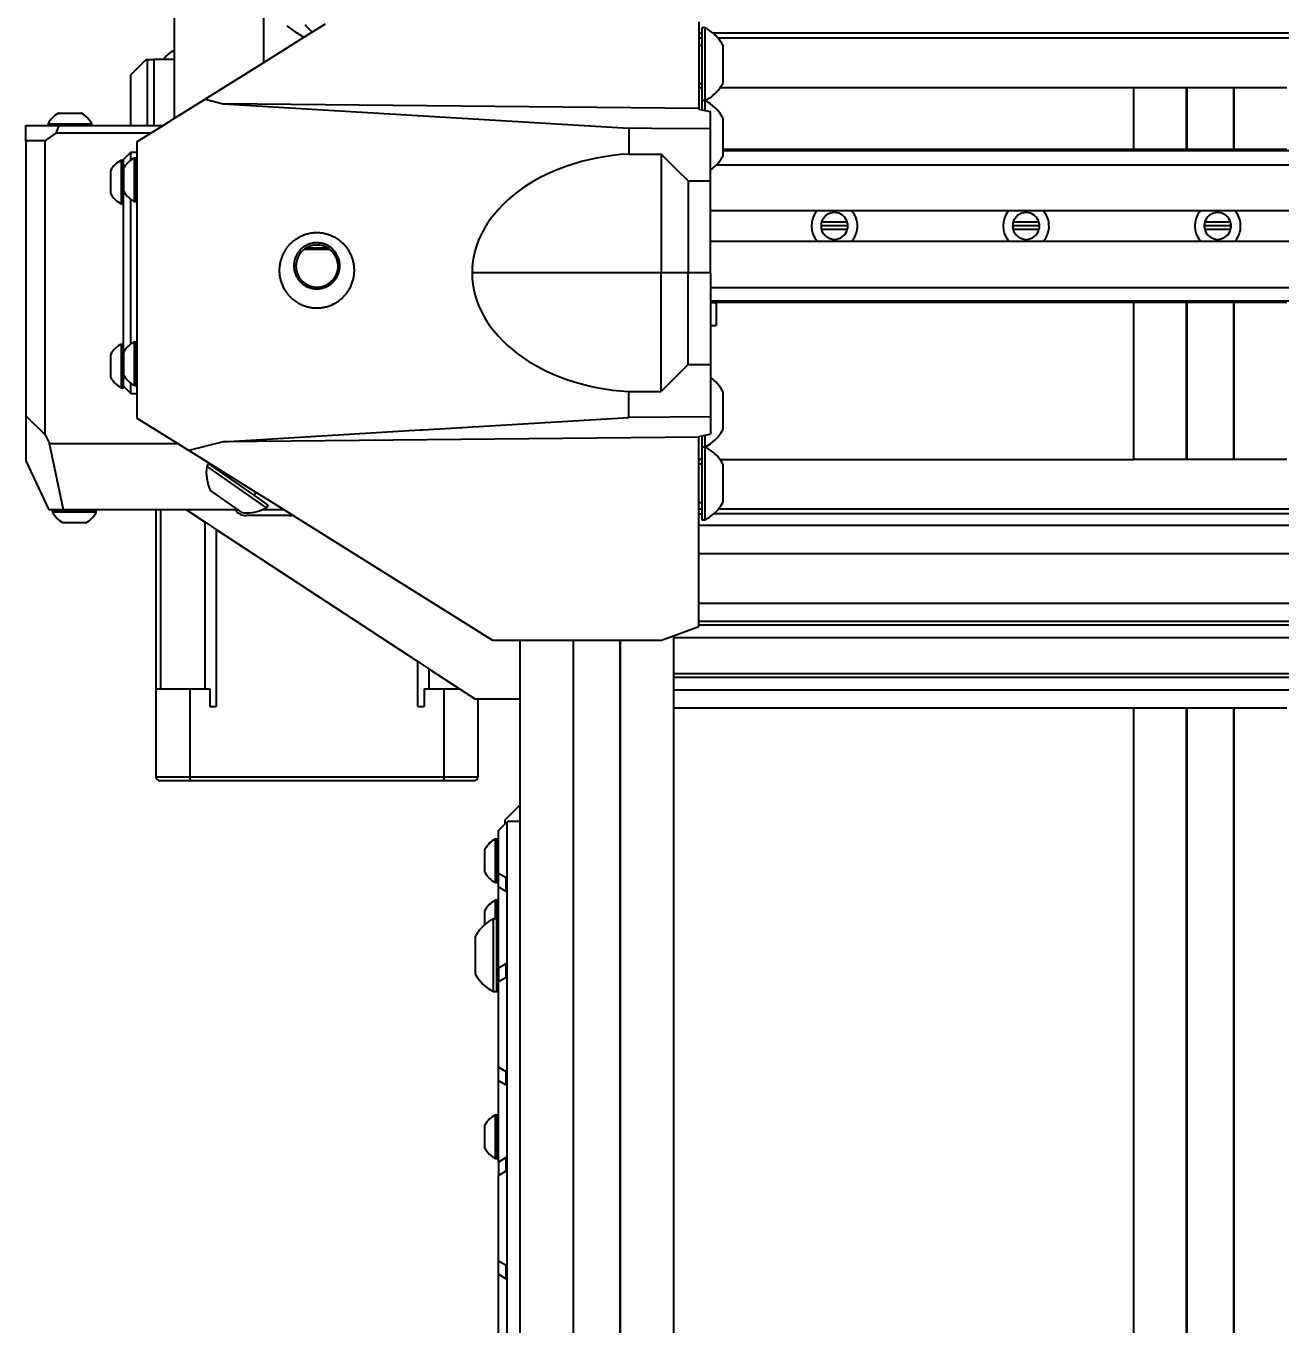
# Model space of a CAD drawing. Header units: millimetres. Extents: x 15 to 415, y 5 to 292.
# Drawn here: x 86.94 to 107.41, y 91.23 to 112.42 of the extents above; entities that cross this region are included whole.
import ezdxf

# ---------------------------------------------------------------- set-up
doc = ezdxf.new("R2010")
doc.units = ezdxf.units.MM
doc.layers.add('Geometries', color=7, linetype='Continuous')

msp = doc.modelspace()

# ---------------------------------------------------------------- linework, layer by layer
at = {"layer": 'Geometries', "linetype": 'Continuous', "lineweight": 40}
for p, q in [((89.3647, 112.0104), (89.3647, 112.8964)), ((90.8121, 112.8968), (90.8121, 111.8216)), ((91.8206, 112.4518), (91.6106, 112.3205)), ((97.9156, 112.4918), (97.9156, 112.3022)), ((98.0124, 112.3916), (97.9608, 112.3916)), ((97.9608, 112.3916), (97.9608, 112.3022)), ((98.0124, 112.3916), (98.0124, 111.2041)), ((91.4776, 112.2375), (90.8121, 111.8216)), ((91.6106, 112.3205), (91.4776, 112.2375)), ((97.9156, 112.3022), (97.9156, 112.2253)), ((97.9156, 112.3022), (97.9608, 112.3022)), ((97.9156, 112.2253), (97.9156, 112.1104)), ((97.9608, 112.2253), (97.9156, 112.2253)), ((97.9608, 112.3022), (97.9608, 112.2253)), ((97.9608, 112.2253), (97.9608, 112.1104)), ((136.9911, 112.3022), (98.1493, 112.3022)), ((136.9141, 112.2253), (98.2264, 112.2253)), ((89.3319, 112.0104), (89.3646, 112.0104)), ((89.3647, 111.8742), (89.3647, 112.0104)), ((97.9156, 112.1104), (97.9156, 111.4854)), ((97.9156, 112.1104), (97.9608, 112.1104)), ((97.9608, 112.1104), (97.9608, 111.4854)), ((98.3046, 112.1104), (98.3046, 111.4854)), ((88.8995, 111.8727), (88.6495, 111.6227)), ((88.8995, 111.8727), (88.9175, 111.8727)), ((88.9175, 111.8727), (88.9175, 110.8002)), ((88.9175, 111.8727), (89.0245, 111.8727)), ((89.185, 111.8742), (89.0245, 111.8742)), ((89.0245, 111.8742), (89.0245, 111.8727)), ((89.0245, 111.8727), (89.0245, 110.8002)), ((89.0245, 111.8727), (89.0245, 110.8002)), ((89.3647, 111.8742), (89.185, 111.8742)), ((89.3647, 110.9171), (89.3647, 111.8742)), ((90.8121, 111.8216), (89.863, 111.2286)), ((88.6495, 110.8002), (88.6495, 111.6227)), ((97.9156, 111.4854), (97.9156, 111.4148)), ((97.9156, 111.4854), (97.9608, 111.4854)), ((97.9608, 111.4854), (97.9608, 111.4148)), ((97.9156, 111.4148), (97.9156, 111.0764)), ((97.9608, 111.4148), (97.9156, 111.4148)), ((97.9608, 111.4148), (97.9608, 111.2041)), ((105.0007, 111.4148), (98.2608, 111.4148)), ((105.0007, 111.4148), (105.0007, 110.4089)), ((105.8632, 111.4148), (105.0007, 111.4148)), ((105.8632, 111.4148), (105.8632, 110.4089)), ((105.8692, 111.4148), (105.8632, 111.4148)), ((105.8692, 111.4148), (105.8692, 110.4089)), ((106.6321, 111.4148), (105.8692, 111.4148)), ((106.6321, 111.4148), (106.6321, 110.4089)), ((106.6382, 111.4148), (106.6321, 111.4148)), ((106.6382, 111.4148), (106.6382, 110.4089)), ((107.5007, 111.4148), (106.6382, 111.4148)), ((89.3647, 110.9171), (89.863, 111.2286)), ((89.863, 111.2286), (90.1562, 111.1541)), ((90.1562, 111.1541), (96.77, 110.7534)), ((97.9156, 111.0764), (90.1562, 111.1541)), ((97.9156, 111.0638), (97.9156, 111.0764)), ((97.9156, 111.0638), (97.9608, 111.0552)), ((98.0124, 111.2041), (97.9608, 111.2041)), ((97.9608, 111.2041), (97.9608, 111.0552)), ((98.0124, 111.2041), (98.0124, 111.0454)), ((87.4694, 110.9979), (87.8444, 110.9979)), ((89.1775, 110.8002), (89.3647, 110.9171)), ((97.9608, 111.0552), (98.0124, 111.0454)), ((98.0124, 111.0454), (98.1031, 111.0282)), ((98.1031, 110.7428), (98.1031, 111.0282)), ((98.3046, 110.9229), (98.3046, 110.4089)), ((86.9412, 110.8002), (87.3006, 110.8002)), ((86.9412, 110.5502), (86.9412, 110.8002)), ((87.2555, 110.5502), (87.4323, 110.6752)), ((87.3006, 110.8226), (87.3006, 110.8002)), ((87.3006, 110.8226), (88.0131, 110.8226)), ((87.3006, 110.8002), (87.4841, 110.8002)), ((87.4323, 110.6752), (87.4841, 110.8002)), ((88.9775, 110.6752), (87.4323, 110.6752)), ((87.4841, 110.8002), (88.0131, 110.8002)), ((88.0131, 110.8226), (88.0131, 110.8002)), ((88.0131, 110.8002), (88.6495, 110.8002)), ((88.6495, 110.8002), (88.9175, 110.8002)), ((88.7481, 110.5319), (88.9775, 110.6752)), ((88.9175, 110.8002), (89.0245, 110.8002)), ((88.9775, 110.6752), (89.1775, 110.8002)), ((89.0245, 110.8002), (89.1775, 110.8002)), ((97.1419, 110.7504), (96.77, 110.7534)), ((96.77, 110.7534), (96.77, 110.3329)), ((98.1031, 110.7428), (97.1419, 110.7504)), ((98.1031, 110.0703), (98.1031, 110.7428)), ((86.9412, 110.5502), (86.9412, 106.0637)), ((87.2555, 110.5502), (86.9412, 110.5502)), ((87.2555, 105.7494), (87.2555, 110.5502)), ((88.7481, 110.5319), (88.7481, 110.3627)), ((88.4978, 110.2323), (88.5256, 110.2323)), ((88.4978, 109.5198), (88.4978, 110.2323)), ((88.6506, 110.3627), (88.5256, 110.2377)), ((88.5256, 110.2377), (88.5256, 110.2323)), ((88.5256, 110.2323), (88.5256, 109.5198)), ((88.6506, 110.3627), (88.7481, 110.3627)), ((88.6506, 110.2338), (88.6506, 110.3627)), ((88.7103, 110.2698), (88.7412, 110.2698)), ((88.7103, 109.5573), (88.7103, 110.2698)), ((88.7412, 110.101), (88.7412, 110.2698)), ((88.7481, 110.3627), (88.7481, 110.101)), ((96.77, 110.3329), (97.2996, 110.3329)), ((97.5007, 110.131), (97.2996, 110.3329)), ((97.2996, 110.3329), (97.2996, 108.3949)), ((105.0007, 110.4089), (98.3046, 110.4089)), ((98.3046, 110.4089), (98.3046, 110.3839)), ((136.8358, 110.3839), (98.3046, 110.3839)), ((98.3046, 110.3839), (98.3046, 110.2979)), ((105.8632, 110.4089), (105.0007, 110.4089)), ((105.8692, 110.4089), (105.8632, 110.4089)), ((106.6321, 110.4089), (105.8692, 110.4089)), ((106.6382, 110.4089), (106.6321, 110.4089)), ((107.5007, 110.4089), (106.6382, 110.4089)), ((88.3225, 109.6885), (88.3225, 110.0635)), ((88.535, 109.726), (88.535, 110.101)), ((88.7412, 110.101), (88.7481, 110.101)), ((88.7412, 109.726), (88.7412, 110.101)), ((88.7481, 110.101), (88.7481, 109.726)), ((98.1031, 109.8933), (98.1031, 110.0703)), ((98.2033, 110.1573), (124.0262, 110.1573)), ((97.7371, 109.8933), (98.1031, 109.8933)), ((97.7371, 109.8933), (97.7371, 108.3949)), ((98.1031, 109.4073), (98.1031, 109.8933)), ((88.6506, 107.2338), (88.6506, 109.5933)), ((88.7412, 109.726), (88.7481, 109.726)), ((88.7412, 109.5573), (88.7412, 109.726)), ((88.7481, 109.726), (88.7481, 107.101)), ((88.4978, 109.5198), (88.5256, 109.5198)), ((88.5256, 109.5198), (88.5256, 107.2323)), ((88.7103, 109.5573), (88.7412, 109.5573)), ((99.8435, 109.4073), (98.1031, 109.4073)), ((98.1031, 108.9073), (98.1031, 109.4073)), ((100.4055, 109.4073), (99.8435, 109.4073)), ((102.9685, 109.4073), (100.4055, 109.4073)), ((103.5305, 109.4073), (102.9685, 109.4073)), ((106.0935, 109.4073), (103.5305, 109.4073)), ((106.6555, 109.4073), (106.0935, 109.4073)), ((109.2185, 109.4073), (106.6555, 109.4073)), ((100.3432, 109.1589), (99.9058, 109.1589)), ((100.335, 109.2186), (99.914, 109.2186)), ((103.4682, 109.1589), (103.0308, 109.1589)), ((103.46, 109.2186), (103.039, 109.2186)), ((106.5932, 109.1589), (106.1558, 109.1589)), ((106.585, 109.2186), (106.164, 109.2186)), ((91.3477, 108.9457), (91.346, 108.9445)), ((100.3349, 109.0992), (99.9141, 109.0992)), ((103.4599, 109.0992), (103.0391, 109.0992)), ((106.5849, 109.0992), (106.1641, 109.0992)), ((91.2523, 108.8686), (91.2498, 108.8661)), ((91.2535, 108.8698), (91.2523, 108.8686)), ((91.4846, 108.7823), (91.8897, 108.7823)), ((91.8713, 108.7948), (91.503, 108.7948)), ((91.6876, 108.8838), (91.6793, 108.8838)), ((91.6987, 108.8835), (91.6876, 108.8838)), ((99.8465, 108.9073), (98.1031, 108.9073)), ((98.1031, 108.3949), (98.1031, 108.9073)), ((100.4025, 108.9073), (99.8465, 108.9073)), ((102.9715, 108.9073), (100.4025, 108.9073)), ((103.5275, 108.9073), (102.9715, 108.9073)), ((106.0965, 108.9073), (103.5275, 108.9073)), ((106.6525, 108.9073), (106.0965, 108.9073)), ((109.2215, 108.9073), (106.6525, 108.9073)), ((91.0713, 108.4448), (91.0712, 108.4324)), ((91.3238, 108.403), (91.3226, 108.4073)), ((97.2996, 108.3949), (94.2147, 108.3949)), ((97.7371, 108.3949), (97.2996, 108.3949)), ((97.2996, 106.4569), (97.2996, 108.3949)), ((98.1031, 108.3949), (97.7371, 108.3949)), ((97.7371, 106.8965), (97.7371, 108.3949)), ((98.1031, 108.3949), (98.1031, 108.1573)), ((98.1031, 108.1573), (124.0294, 108.1573)), ((98.1031, 108.1573), (98.1031, 107.9339)), ((136.9856, 107.9339), (98.1031, 107.9339)), ((98.1031, 107.9339), (98.1031, 107.9089)), ((105.0007, 107.9089), (98.1031, 107.9089)), ((98.1031, 107.9089), (98.1988, 107.9089)), ((98.1031, 107.9089), (98.1031, 107.5339)), ((98.1988, 107.9089), (98.1988, 107.5339)), ((105.0007, 107.9089), (105.0007, 105.3491)), ((105.8632, 107.9089), (105.0007, 107.9089)), ((105.8632, 107.9089), (105.8632, 105.3491)), ((105.8692, 107.9089), (105.8632, 107.9089)), ((105.8692, 107.9089), (105.8692, 105.3491)), ((106.6321, 107.9089), (105.8692, 107.9089)), ((106.6321, 107.9089), (106.6321, 105.3491)), ((106.6382, 107.9089), (106.6321, 107.9089)), ((106.6382, 107.9089), (106.6382, 105.3491)), ((107.5007, 107.9089), (106.6382, 107.9089)), ((91.6835, 107.8213), (91.6872, 107.8213)), ((98.1031, 107.5339), (98.1988, 107.5339)), ((98.1031, 107.5339), (98.1031, 106.8965)), ((88.7103, 107.2698), (88.7412, 107.2698)), ((88.7103, 106.5573), (88.7103, 107.2698)), ((88.7412, 107.101), (88.7412, 107.2698)), ((88.3225, 106.6885), (88.3225, 107.0635)), ((88.4978, 107.2323), (88.5256, 107.2323)), ((88.4978, 106.5198), (88.4978, 107.2323)), ((88.5256, 107.2323), (88.5256, 106.5502)), ((88.535, 106.726), (88.535, 107.101)), ((88.7412, 106.726), (88.7412, 107.101)), ((88.7412, 107.101), (88.7481, 107.101)), ((88.7481, 107.101), (88.7481, 106.726)), ((97.7371, 106.8965), (98.1031, 106.8965)), ((98.1031, 106.8965), (98.1031, 106.688)), ((88.7412, 106.726), (88.7481, 106.726)), ((88.7412, 106.5573), (88.7412, 106.726)), ((88.7481, 106.726), (88.7481, 106.4252)), ((97.5007, 106.6588), (97.2996, 106.4569)), ((98.1031, 106.688), (98.1031, 106.047)), ((88.4978, 106.5198), (88.5287, 106.5198)), ((88.5256, 106.5502), (88.5287, 106.5471)), ((88.5287, 106.5471), (88.6506, 106.4252)), ((88.5287, 106.5198), (88.5287, 106.5471)), ((88.6506, 106.4252), (88.6506, 106.5933)), ((88.6506, 106.4252), (88.7481, 106.4252)), ((88.7103, 106.5573), (88.7412, 106.5573)), ((88.7481, 106.4252), (88.7481, 106.0256)), ((96.77, 106.4569), (97.2996, 106.4569)), ((96.77, 106.0364), (96.77, 106.4569)), ((98.3046, 106.4604), (98.3046, 105.8354)), ((87.2555, 105.7494), (86.9412, 106.0637)), ((86.9412, 106.0637), (86.9412, 105.3294)), ((88.7481, 106.0256), (89.4168, 105.6077)), ((93.4137, 105.833), (96.77, 106.0364)), ((98.1031, 106.047), (96.77, 106.0364)), ((98.1031, 106.047), (98.1031, 105.7616)), ((90.1562, 105.6356), (93.3713, 105.8304)), ((93.3713, 105.8304), (93.4137, 105.833)), ((98.0124, 105.7443), (98.1031, 105.7616)), ((87.2555, 105.7494), (87.3264, 105.6077)), ((87.5551, 104.5252), (87.3264, 105.6077)), ((87.3264, 105.6077), (89.4168, 105.6077)), ((89.4168, 105.6077), (89.5987, 105.4941)), ((90.1562, 105.6356), (89.5987, 105.4941)), ((97.9156, 105.7133), (90.1562, 105.6356)), ((97.9156, 105.7259), (97.9608, 105.7345)), ((97.9156, 105.7259), (97.9156, 105.7133)), ((97.9156, 105.3491), (97.9156, 105.7133)), ((97.9608, 105.7345), (98.0124, 105.7443)), ((97.9608, 105.7345), (97.9608, 105.5541)), ((97.9608, 105.5541), (98.0124, 105.5541)), ((97.9608, 105.5541), (97.9608, 105.3491)), ((98.0124, 105.7443), (98.0124, 105.5541)), ((98.0124, 105.5541), (98.0124, 104.3666)), ((90.1624, 105.1418), (89.5987, 105.4941)), ((97.9608, 105.3491), (97.9156, 105.3491)), ((97.9156, 105.2729), (97.9156, 105.3491)), ((97.9608, 105.3491), (97.9608, 105.2729)), ((98.2567, 105.3491), (105.0007, 105.3491)), ((105.8632, 105.3491), (105.0007, 105.3491)), ((105.8692, 105.3491), (105.8632, 105.3491)), ((106.6321, 105.3491), (105.8692, 105.3491)), ((106.6382, 105.3491), (106.6321, 105.3491)), ((107.5007, 105.3491), (106.6382, 105.3491)), ((86.9412, 105.3294), (87.3162, 104.5252)), ((89.9188, 105.2843), (89.8892, 105.2421)), ((90.862, 104.5609), (89.8892, 105.2421)), ((90.1492, 105.123), (89.9188, 105.2843)), ((90.1624, 105.1418), (90.1492, 105.123)), ((90.6932, 104.8102), (90.1624, 105.1418)), ((97.9608, 105.2729), (97.9156, 105.2729)), ((97.9156, 104.6479), (97.9156, 105.2729)), ((97.9608, 105.2729), (97.9608, 104.6479)), ((98.3046, 105.2729), (98.3046, 104.6479)), ((90.6612, 104.7645), (90.1492, 105.123)), ((90.4036, 104.5252), (89.952, 104.8414)), ((90.6932, 104.8102), (90.6612, 104.7645)), ((90.8915, 104.6032), (90.6612, 104.7645)), ((91.1492, 104.5252), (90.6932, 104.8102)), ((87.5444, 104.5252), (87.3162, 104.5252)), ((87.3756, 104.492), (87.3756, 104.5229)), ((87.5444, 104.5229), (87.3756, 104.5229)), ((88.0881, 104.492), (87.3756, 104.492)), ((87.5551, 104.5252), (87.5444, 104.5252)), ((87.5444, 104.5229), (87.5444, 104.5252)), ((87.9194, 104.5229), (87.5444, 104.5229)), ((87.9194, 104.5252), (87.5551, 104.5252)), ((89.0617, 104.5252), (87.9194, 104.5252)), ((87.9194, 104.5229), (87.9194, 104.5252)), ((88.0881, 104.5229), (87.9194, 104.5229)), ((88.0881, 104.492), (88.0881, 104.5229)), ((89.1349, 104.5252), (89.0617, 104.5252)), ((89.0617, 101.6084), (89.0617, 104.5252)), ((89.5561, 104.5252), (89.1349, 104.5252)), ((89.1349, 104.5252), (89.1349, 101.6084)), ((90.3565, 104.5252), (89.5561, 104.5252)), ((89.5561, 104.5252), (89.8634, 104.3239)), ((90.4036, 104.5252), (90.3565, 104.5252)), ((90.464, 104.4829), (90.4036, 104.5252)), ((91.1492, 104.5252), (90.7865, 104.5252)), ((90.8915, 104.6032), (90.862, 104.5609)), ((91.286, 104.4397), (91.1492, 104.5252)), ((97.9156, 104.6479), (97.9608, 104.6479)), ((97.9156, 104.5386), (97.9156, 104.6479)), ((97.9608, 104.5386), (97.9156, 104.5386)), ((97.9156, 104.4617), (97.9156, 104.5386)), ((97.9608, 104.6479), (97.9608, 104.5386)), ((97.9608, 104.5386), (97.9608, 104.4617)), ((136.9094, 104.5386), (98.2311, 104.5386)), ((87.9194, 104.3167), (87.5444, 104.3167)), ((89.8634, 101.6084), (89.8634, 104.3239)), ((89.8634, 104.3239), (90.0402, 104.2081)), ((91.2319, 104.4327), (90.5319, 104.4327)), ((94.5559, 102.3965), (91.286, 104.4397)), ((97.9156, 104.4617), (97.9608, 104.4617)), ((97.9156, 104.2721), (97.9156, 104.4617)), ((97.9608, 104.4617), (97.9608, 104.3666)), ((97.9608, 104.3666), (98.0124, 104.3666)), ((136.9846, 104.4617), (98.1559, 104.4617)), ((90.0402, 104.2081), (90.0402, 101.3209)), ((90.0402, 104.2081), (93.3331, 102.0511)), ((137.1731, 104.2721), (97.9156, 104.2721)), ((97.9156, 103.8104), (97.9156, 104.2721)), ((97.918, 103.8104), (97.9156, 103.8104)), ((97.9156, 102.9999), (97.9156, 103.8104)), ((137.1368, 103.8104), (97.918, 103.8104)), ((137.1731, 102.9999), (97.9156, 102.9999)), ((97.9156, 102.7049), (97.9156, 102.9999)), ((97.5007, 102.4729), (97.9156, 102.624)), ((137.1731, 102.7049), (97.9156, 102.7049)), ((97.9156, 102.6513), (97.9156, 102.7049)), ((97.9156, 102.6513), (137.1731, 102.6513)), ((97.9156, 102.624), (97.9156, 102.6513)), ((95.0007, 102.3965), (94.5559, 102.3965)), ((95.8632, 102.3965), (95.0007, 102.3965)), ((95.0007, 102.3362), (95.0007, 102.3965)), ((95.8692, 102.3965), (95.8632, 102.3965)), ((95.8632, 102.3965), (95.8632, 85.3232)), ((96.6321, 102.3965), (95.8692, 102.3965)), ((95.8692, 78.112), (95.8692, 102.3965)), ((96.6382, 102.3965), (96.6321, 102.3965)), ((96.6321, 78.112), (96.6321, 102.3965)), ((97.2906, 102.3965), (96.6382, 102.3965)), ((96.6382, 78.841), (96.6382, 102.3965)), ((97.2906, 102.3965), (97.5006, 102.4729)), ((97.5007, 102.4729), (97.5006, 102.4729)), ((97.5007, 102.4729), (97.5007, 102.4479)), ((97.5007, 102.4479), (97.5007, 102.4398)), ((137.5007, 102.4398), (97.5007, 102.4398)), ((97.5007, 102.4398), (97.5007, 101.8498)), ((95.0007, 102.3199), (95.0007, 102.3362)), ((95.0007, 102.1981), (95.0007, 102.3199)), ((95.0007, 101.4358), (95.0007, 102.1981)), ((93.3331, 101.3209), (93.3331, 102.0511)), ((93.3331, 102.0511), (93.5099, 101.9353)), ((93.5099, 101.9353), (93.5099, 101.6084)), ((93.5099, 101.9353), (94.009, 101.6084)), ((137.5006, 101.8498), (97.5007, 101.8498)), ((97.5007, 101.8498), (97.5007, 101.7962)), ((97.5007, 101.7962), (137.5006, 101.7962)), ((97.5007, 101.7962), (97.5007, 101.5928)), ((89.0617, 100.1709), (89.0617, 101.6084)), ((89.0617, 101.6084), (89.1349, 101.6084)), ((89.1349, 101.6084), (89.6117, 101.6084)), ((89.6117, 101.6084), (89.6117, 100.1709)), ((89.6117, 101.6084), (89.8634, 101.6084)), ((89.8634, 101.6084), (89.9367, 101.6084)), ((89.9367, 101.6084), (89.9367, 101.3209)), ((93.4367, 101.6084), (93.4367, 101.3209)), ((93.4367, 101.6084), (93.5099, 101.6084)), ((93.5099, 101.6084), (93.7617, 101.6084)), ((93.7617, 100.1709), (93.7617, 101.6084)), ((93.7617, 101.6084), (94.009, 101.6084)), ((94.009, 101.6084), (94.2724, 101.4358)), ((97.5007, 101.5928), (97.5007, 101.5848)), ((137.5007, 101.5848), (97.5007, 101.5848)), ((97.5007, 101.5848), (97.5007, 101.2898)), ((89.9367, 101.3209), (90.0402, 101.3209)), ((93.3331, 101.3209), (93.4367, 101.3209)), ((94.3117, 101.4358), (94.2724, 101.4358)), ((94.3117, 101.4358), (94.3117, 100.1709)), ((95.0006, 101.4358), (94.3117, 101.4358)), ((95.0007, 101.4358), (95.0006, 101.4358)), ((95.0007, 81.7708), (95.0007, 101.4358)), ((105.0007, 101.2898), (97.5007, 101.2898)), ((97.5007, 101.2898), (97.5007, 99.5932)), ((105.0007, 101.2898), (105.0007, 80.3021)), ((105.8632, 101.2898), (105.0007, 101.2898)), ((105.8632, 101.2898), (105.8632, 80.3021)), ((105.8692, 101.2898), (105.8632, 101.2898)), ((105.8692, 101.2898), (105.8692, 80.3021)), ((106.6321, 101.2898), (105.8692, 101.2898)), ((106.6321, 101.2898), (106.6321, 80.3021)), ((106.6382, 101.2898), (106.6321, 101.2898)), ((106.6382, 101.2898), (106.6382, 80.3021)), ((107.5007, 101.2898), (106.6382, 101.2898)), ((89.0617, 100.1709), (89.6117, 100.1709)), ((89.6376, 100.1084), (89.1242, 100.1084)), ((89.6117, 100.1709), (93.7617, 100.1709)), ((93.7358, 100.1084), (89.6376, 100.1084)), ((94.2492, 100.1084), (93.7358, 100.1084)), ((93.7617, 100.1709), (94.3117, 100.1709)), ((95.0006, 99.712), (94.7568, 99.4682)), ((94.6473, 99.2937), (94.7568, 99.4032)), ((94.7568, 99.4032), (94.7568, 99.4682)), ((94.7568, 99.4032), (94.7848, 99.4312)), ((94.7973, 99.4437), (94.7848, 99.4312)), ((94.7848, 99.4312), (94.7848, 78.1867)), ((95.0006, 99.4437), (94.7973, 99.4437)), ((97.5007, 99.5932), (97.5007, 98.4682)), ((94.6473, 98.9885), (94.6473, 99.2937)), ((94.4225, 98.6135), (94.4225, 98.9885)), ((94.5978, 99.1573), (94.6287, 99.1573)), ((94.5978, 98.4448), (94.5978, 99.1573)), ((94.6287, 98.9885), (94.6287, 99.1573)), ((94.6287, 98.9885), (94.6473, 98.9885)), ((94.6287, 98.6135), (94.6287, 98.9885)), ((94.6473, 98.6135), (94.6473, 98.9885)), ((94.6287, 98.6135), (94.6473, 98.6135)), ((94.6287, 98.4448), (94.6287, 98.6135)), ((94.6473, 98.5938), (94.6473, 98.6135)), ((94.7723, 98.5216), (94.6473, 98.5938)), ((94.6473, 98.3772), (94.6473, 98.5938)), ((94.5978, 98.4448), (94.6287, 98.4448)), ((94.6473, 97.9885), (94.6473, 98.3772)), ((94.6473, 98.3772), (94.7723, 98.305)), ((94.7723, 98.305), (94.7723, 98.5216)), ((97.5007, 98.4682), (97.5007, 80.3013)), ((94.6287, 98.1573), (94.5978, 98.1573)), ((94.5978, 97.8541), (94.5978, 98.1573)), ((94.6287, 97.9885), (94.6287, 98.1573)), ((94.4225, 97.7594), (94.4225, 97.9885)), ((94.6473, 97.9885), (94.6287, 97.9885)), ((94.6287, 97.6135), (94.6287, 97.9885)), ((94.6473, 97.6135), (94.6473, 97.9885)), ((94.5978, 97.8541), (94.5655, 97.8541)), ((94.5655, 96.6666), (94.5655, 97.8541)), ((94.6171, 97.8541), (94.5978, 97.8541)), ((94.6171, 97.5729), (94.6171, 97.8541)), ((94.2733, 96.9479), (94.2733, 97.5729)), ((94.6287, 97.5729), (94.6171, 97.5729)), ((94.6171, 96.9479), (94.6171, 97.5729)), ((94.6287, 97.6135), (94.6473, 97.6135)), ((94.6287, 97.5729), (94.6287, 97.6135)), ((94.6473, 97.5729), (94.6287, 97.5729)), ((94.6473, 97.5729), (94.6473, 97.6135)), ((94.6473, 97.047), (94.6473, 97.5729)), ((94.7723, 97.1192), (94.6473, 97.047)), ((94.7723, 96.9027), (94.7723, 97.1192)), ((94.6473, 96.9479), (94.6171, 96.9479)), ((94.6171, 96.6666), (94.6171, 96.9479)), ((94.6473, 97.047), (94.6473, 96.9479)), ((94.6473, 96.9479), (94.6473, 96.8305)), ((94.6473, 96.8305), (94.7723, 96.9027)), ((94.5655, 96.6666), (94.6171, 96.6666)), ((94.6473, 96.7667), (94.6473, 96.8305)), ((94.6473, 96.6043), (94.6473, 96.7667)), ((94.6473, 96.7667), (94.6473, 96.7667)), ((94.6473, 95.4328), (94.6473, 96.6043)), ((94.6473, 96.6043), (94.6473, 96.6043)), ((94.6473, 96.6043), (94.6473, 96.6043)), ((94.7723, 95.3606), (94.6473, 95.4328)), ((94.6473, 95.2162), (94.6473, 95.4328)), ((94.6473, 94.4885), (94.6473, 95.2162)), ((94.6473, 95.2162), (94.7723, 95.144)), ((94.7723, 95.144), (94.7723, 95.3606)), ((94.5978, 94.6573), (94.6287, 94.6573)), ((94.5978, 93.9448), (94.5978, 94.6573)), ((94.6287, 94.4885), (94.6287, 94.6573)), ((94.4225, 94.1135), (94.4225, 94.4885)), ((94.6287, 94.4885), (94.6473, 94.4885)), ((94.6287, 94.1135), (94.6287, 94.4885)), ((94.6473, 94.1135), (94.6473, 94.4885)), ((94.6287, 94.1135), (94.6473, 94.1135)), ((94.6287, 93.9448), (94.6287, 94.1135)), ((94.6473, 93.916), (94.6473, 94.1135)), ((94.5978, 93.9448), (94.6287, 93.9448)), ((94.7723, 93.9582), (94.6473, 93.886)), ((94.6473, 93.886), (94.6473, 93.916)), ((94.6473, 93.916), (94.6473, 93.916)), ((94.7723, 93.9165), (94.7723, 93.9582)), ((94.7723, 93.9165), (94.7723, 93.916)), ((94.7723, 93.7417), (94.7723, 93.916)), ((94.7723, 93.916), (94.7723, 93.916)), ((94.6473, 93.886), (94.6473, 93.6695)), ((94.6473, 93.6695), (94.7723, 93.7417)), ((94.6473, 93.4433), (94.6473, 93.6695)), ((94.6473, 92.2718), (94.6473, 93.4433)), ((94.6473, 93.4433), (94.6473, 93.4433)), ((94.6473, 93.4433), (94.6473, 93.4433)), ((94.6473, 93.4433), (94.6473, 93.4433)), ((94.7723, 92.1996), (94.6473, 92.2718)), ((94.6473, 92.0552), (94.6473, 92.2718)), ((94.7723, 91.983), (94.7723, 92.1996)), ((94.6473, 90.725), (94.6473, 92.0552)), ((94.6473, 92.0552), (94.7723, 91.983))]:
    msp.add_line(p, q, dxfattribs=at)
at = {"layer": 'Geometries', "linetype": 'Continuous', "lineweight": 40, "flags": 128}
for points in [[(91.4776, 112.2374), (91.4752, 112.2388), (91.4519, 112.252), (91.4291, 112.2653), (91.4068, 112.2788), (91.3849, 112.2925), (91.3634, 112.3063), (91.3424, 112.3202), (91.3218, 112.3342), (91.3017, 112.3483), (91.282, 112.3626), (91.2627, 112.3769), (91.242, 112.3928), (91.2219, 112.4088), (91.2023, 112.4249)], [(91.6105, 112.3205), (91.6035, 112.327), (91.5779, 112.3512), (91.5525, 112.3758), (91.532, 112.3963), (91.5117, 112.4171), (91.4917, 112.4381)], [(97.7371, 109.8933), (97.5649, 110.0664), (97.5007, 110.131)], [(91.346, 108.9445), (91.3337, 108.9362), (91.3216, 108.9276), (91.3097, 108.9187), (91.2979, 108.9094), (91.2953, 108.9073)], [(91.3919, 108.9719), (91.3774, 108.9638), (91.3624, 108.955), (91.3477, 108.9457)], [(91.6836, 109.0463), (91.6682, 109.0461), (91.6529, 109.0455), (91.6376, 109.0445), (91.6223, 109.0431), (91.607, 109.0413), (91.5917, 109.0391), (91.5765, 109.0366), (91.5614, 109.0337), (91.5463, 109.0303), (91.5312, 109.0266), (91.5162, 109.0225), (91.5012, 109.018), (91.4854, 109.0128), (91.4697, 109.0072), (91.4541, 109.0011), (91.4386, 108.9946), (91.4232, 108.9877), (91.4078, 108.9802), (91.3925, 108.9722), (91.3919, 108.9719)], [(91.9919, 108.963), (91.983, 108.9681), (91.9677, 108.9764), (91.9523, 108.9842), (91.9368, 108.9916), (91.9211, 108.9984), (91.9052, 109.0048), (91.8892, 109.0107), (91.8732, 109.0162), (91.8564, 109.0214), (91.8394, 109.0261), (91.8224, 109.0303), (91.8053, 109.034), (91.7903, 109.0369), (91.7752, 109.0394), (91.76, 109.0415), (91.7449, 109.0432), (91.7296, 109.0446), (91.7142, 109.0456), (91.6989, 109.0461), (91.6836, 109.0463)], [(92.0169, 108.9476), (92.0111, 108.9513), (91.9981, 108.9594), (91.9919, 108.963)], [(92.0721, 108.9073), (92.0612, 108.916), (92.0493, 108.9251), (92.0367, 108.9342), (92.024, 108.9429), (92.0169, 108.9476)], [(91.1724, 108.7698), (91.1678, 108.7626), (91.1597, 108.7495), (91.1519, 108.736), (91.1445, 108.7223), (91.1373, 108.7084), (91.1304, 108.6942), (91.1239, 108.6799), (91.1177, 108.6652), (91.1118, 108.6504), (91.1061, 108.6346), (91.1007, 108.6186), (91.0957, 108.6024), (91.0912, 108.586), (91.0875, 108.5713), (91.0842, 108.5564), (91.0812, 108.5414), (91.0786, 108.5263), (91.0764, 108.5111), (91.0745, 108.4954), (91.073, 108.4797), (91.072, 108.464), (91.0714, 108.4482), (91.0713, 108.4448)], [(91.1807, 108.7823), (91.177, 108.7768), (91.1724, 108.7698)], [(91.1895, 108.7948), (91.1866, 108.7907), (91.1807, 108.7823)], [(91.2498, 108.8661), (91.2386, 108.8545), (91.2277, 108.8425), (91.217, 108.8302), (91.2067, 108.8175), (91.1965, 108.8043), (91.1895, 108.7948)], [(91.2805, 108.8948), (91.2747, 108.8897), (91.2634, 108.8793), (91.2535, 108.8698)], [(91.2953, 108.9073), (91.2862, 108.8997), (91.2805, 108.8948)], [(91.3918, 108.744), (91.3845, 108.7346), (91.377, 108.7242), (91.3698, 108.7135), (91.3631, 108.703), (91.3569, 108.6923), (91.3509, 108.6814), (91.3454, 108.6703), (91.3402, 108.6591), (91.3352, 108.6473), (91.3306, 108.6354), (91.3265, 108.6233), (91.3228, 108.6111), (91.3195, 108.5988), (91.3167, 108.5866), (91.3144, 108.5744), (91.3124, 108.562), (91.3122, 108.5609)], [(91.4145, 108.7698), (91.4092, 108.7643), (91.4007, 108.7547), (91.3924, 108.7448), (91.3918, 108.744)], [(91.4271, 108.7823), (91.4268, 108.782), (91.4179, 108.7733), (91.4145, 108.7698)], [(91.4412, 108.7948), (91.4361, 108.7904), (91.4271, 108.7823)], [(91.6505, 108.8823), (91.6393, 108.8811), (91.6273, 108.8795), (91.615, 108.8774), (91.6029, 108.8749), (91.5908, 108.8721), (91.5788, 108.8688), (91.5669, 108.8651), (91.5551, 108.861), (91.5434, 108.8566), (91.5319, 108.8517), (91.5206, 108.8464), (91.5095, 108.8408), (91.4982, 108.8346), (91.4872, 108.8281), (91.4763, 108.8212), (91.4657, 108.8139), (91.4554, 108.8063), (91.4456, 108.7985), (91.4412, 108.7948)], [(91.6793, 108.8838), (91.6755, 108.8837), (91.6634, 108.8832), (91.6513, 108.8824), (91.6505, 108.8823)], [(91.7169, 108.8823), (91.716, 108.8824), (91.7018, 108.8833), (91.6987, 108.8835)], [(91.9262, 108.7948), (91.9261, 108.7949), (91.9163, 108.8029), (91.9062, 108.8106), (91.8955, 108.8182), (91.8846, 108.8254), (91.8734, 108.8322), (91.862, 108.8387), (91.8503, 108.8447), (91.8391, 108.85), (91.8277, 108.855), (91.8162, 108.8596), (91.8045, 108.8638), (91.7926, 108.8676), (91.7803, 108.8711), (91.7679, 108.8742), (91.7554, 108.8768), (91.7428, 108.8791), (91.7301, 108.8809), (91.7169, 108.8823)], [(91.9402, 108.7823), (91.9357, 108.7865), (91.9262, 108.7948)], [(91.9529, 108.7698), (91.945, 108.7778), (91.9402, 108.7823)], [(91.9919, 108.7221), (91.9861, 108.7303), (91.9785, 108.7403), (91.9707, 108.7501), (91.9625, 108.7596), (91.9539, 108.7688), (91.9529, 108.7698)], [(92.0869, 108.8948), (92.0846, 108.8968), (92.073, 108.9066), (92.0721, 108.9073)], [(92.1873, 108.7823), (92.1817, 108.7904), (92.1785, 108.7948)], [(92.1958, 108.7698), (92.1915, 108.7763), (92.1873, 108.7823)], [(92.2962, 108.4323), (92.2962, 108.4405), (92.2958, 108.4552), (92.2951, 108.47), (92.2941, 108.4846), (92.2926, 108.5001), (92.2907, 108.5156), (92.2885, 108.5309), (92.2858, 108.5462), (92.2825, 108.5624), (92.2788, 108.5785), (92.2747, 108.5945), (92.2702, 108.6103), (92.2652, 108.6259), (92.2598, 108.6417), (92.2539, 108.6573), (92.2477, 108.6727), (92.2411, 108.6878), (92.234, 108.7027), (92.2263, 108.718), (92.2181, 108.7331), (92.2096, 108.7478), (92.2007, 108.7622), (92.1958, 108.7698)], [(92.0169, 108.6805), (92.0125, 108.6887), (92.0064, 108.6994), (92, 108.7098), (91.9933, 108.72), (91.9919, 108.7221)], [(92.0565, 108.55), (92.0557, 108.5571), (92.0539, 108.5695), (92.0516, 108.5819), (92.049, 108.5941), (92.0459, 108.6063), (92.0423, 108.6187), (92.0383, 108.631), (92.0338, 108.6432), (92.0289, 108.6552), (92.0236, 108.667), (92.0182, 108.6779), (92.0169, 108.6805)], [(92.0565, 108.4674), (92.0565, 108.468), (92.0576, 108.4804), (92.0584, 108.4932), (92.0587, 108.5061), (92.0586, 108.5189), (92.058, 108.5318), (92.057, 108.5446), (92.0565, 108.55)], [(91.0712, 108.4324), (91.0714, 108.4179), (91.0718, 108.4073)], [(91.0718, 108.4073), (91.072, 108.4035), (91.0729, 108.3891), (91.0735, 108.3823)], [(91.0735, 108.3823), (91.0742, 108.3748), (91.0758, 108.3605), (91.0778, 108.3459), (91.0802, 108.3315), (91.0829, 108.3171), (91.0859, 108.3028), (91.0892, 108.2886), (91.0931, 108.2737), (91.0974, 108.259), (91.102, 108.2444), (91.1069, 108.23), (91.1122, 108.2158), (91.1178, 108.2017), (91.1237, 108.1879), (91.1299, 108.1742), (91.1367, 108.1601), (91.1438, 108.1461), (91.1513, 108.1325), (91.159, 108.119), (91.1667, 108.1064), (91.1747, 108.094), (91.1829, 108.0819), (91.1914, 108.07), (91.2001, 108.0584), (91.2092, 108.0468), (91.2185, 108.0356), (91.2281, 108.0246), (91.2378, 108.0139), (91.2478, 108.0035)], [(91.3122, 108.4567), (91.3135, 108.4481), (91.3157, 108.4357), (91.3164, 108.4323)], [(91.3164, 108.4323), (91.3184, 108.4234), (91.3205, 108.4148)], [(91.3205, 108.4148), (91.3215, 108.4113), (91.3226, 108.4073)], [(91.3238, 108.403), (91.3251, 108.3988), (91.3291, 108.3865), (91.3306, 108.3823)], [(91.3306, 108.3823), (91.3336, 108.3744), (91.3385, 108.3624), (91.3438, 108.3506), (91.3492, 108.3396), (91.3549, 108.3288), (91.361, 108.3182), (91.3674, 108.3078), (91.3741, 108.2976), (91.3813, 108.2873), (91.3888, 108.2773), (91.3918, 108.2735)], [(91.9919, 108.2955), (91.9976, 108.3041), (92.0042, 108.3146), (92.0105, 108.3253), (92.0164, 108.3362), (92.0169, 108.337)], [(92.0169, 107.9199), (92.017, 107.92), (92.0301, 107.9288), (92.0431, 107.9379), (92.0559, 107.9475), (92.0685, 107.9574), (92.0809, 107.9677), (92.0916, 107.9769), (92.1021, 107.9865), (92.1124, 107.9964), (92.1226, 108.0065), (92.1325, 108.017), (92.1427, 108.0282), (92.1526, 108.0397), (92.1623, 108.0516), (92.1718, 108.0637), (92.1809, 108.0762), (92.1899, 108.0889), (92.1985, 108.1019), (92.2068, 108.1152), (92.2152, 108.1294), (92.2233, 108.1439), (92.231, 108.1587), (92.2383, 108.1738), (92.2449, 108.1885), (92.2512, 108.2034), (92.2571, 108.2185), (92.2626, 108.2339), (92.2677, 108.2494), (92.2725, 108.2651), (92.2768, 108.281), (92.2807, 108.2971), (92.2837, 108.3109), (92.2864, 108.3248), (92.2888, 108.3388), (92.2908, 108.3528), (92.2926, 108.367), (92.294, 108.3816), (92.2941, 108.3823)], [(92.0169, 108.337), (92.022, 108.3473), (92.0272, 108.3585), (92.0322, 108.3702), (92.0367, 108.3822), (92.0368, 108.3823)], [(92.0368, 108.3823), (92.0409, 108.3942), (92.0446, 108.4064), (92.0448, 108.4073)], [(92.0448, 108.4073), (92.0479, 108.4188), (92.0507, 108.4309), (92.0509, 108.4323)], [(92.0509, 108.4323), (92.053, 108.4432), (92.055, 108.4555), (92.0565, 108.4674)], [(92.2941, 108.3823), (92.2951, 108.3963), (92.2956, 108.4073)], [(92.2956, 108.4073), (92.2958, 108.411), (92.2961, 108.4257), (92.2962, 108.4323)], [(91.3918, 108.2735), (91.3967, 108.2675), (91.4049, 108.258), (91.4134, 108.2488), (91.4224, 108.2398), (91.4317, 108.2311), (91.4412, 108.2227), (91.4511, 108.2147), (91.4612, 108.207), (91.4719, 108.1994), (91.4828, 108.1922), (91.494, 108.1853), (91.5054, 108.1789), (91.517, 108.1729), (91.5283, 108.1675), (91.5397, 108.1626), (91.5512, 108.158), (91.5629, 108.1538), (91.5748, 108.15), (91.5871, 108.1465), (91.5995, 108.1434), (91.612, 108.1407), (91.6246, 108.1385), (91.6373, 108.1367), (91.6514, 108.1352), (91.6656, 108.1342), (91.6798, 108.1338)], [(91.6798, 108.1338), (91.6919, 108.1339), (91.704, 108.1343), (91.7161, 108.1352), (91.7281, 108.1365), (91.7401, 108.1381), (91.7523, 108.1402), (91.7645, 108.1426), (91.7766, 108.1455), (91.7886, 108.1488), (91.8005, 108.1524), (91.8123, 108.1565), (91.8239, 108.161), (91.8354, 108.1659), (91.8468, 108.1711), (91.8579, 108.1768), (91.8692, 108.1829), (91.8802, 108.1895), (91.8911, 108.1964), (91.9017, 108.2037), (91.912, 108.2113), (91.9218, 108.2191), (91.9313, 108.2271), (91.9406, 108.2356), (91.9495, 108.2443), (91.9582, 108.2533), (91.9667, 108.2629), (91.975, 108.2728), (91.9829, 108.283), (91.9904, 108.2934), (91.9919, 108.2955)], [(91.2478, 108.0035), (91.2487, 108.0026), (91.2496, 108.0017), (91.2509, 108.0003)], [(91.2509, 108.0003), (91.2607, 107.9908), (91.2707, 107.9815), (91.2808, 107.9725), (91.2911, 107.9638), (91.3051, 107.9525), (91.3194, 107.9416), (91.3339, 107.9312)], [(91.3339, 107.9312), (91.348, 107.9218), (91.3623, 107.9127), (91.3687, 107.9088)], [(91.3687, 107.9088), (91.3768, 107.9041), (91.3915, 107.8959), (91.3919, 107.8957)], [(91.3919, 107.8957), (91.4064, 107.8881), (91.4214, 107.8808), (91.4365, 107.8739), (91.4517, 107.8675), (91.467, 107.8614), (91.4825, 107.8558), (91.4981, 107.8506), (91.5138, 107.8458), (91.5304, 107.8412), (91.547, 107.8371), (91.5638, 107.8334), (91.5806, 107.8302), (91.5975, 107.8276), (91.6008, 107.8271)], [(91.9919, 107.9045), (92.0036, 107.9116), (92.0169, 107.9199)], [(91.6008, 107.8271), (91.6146, 107.8253), (91.6318, 107.8236), (91.6491, 107.8223), (91.6663, 107.8215), (91.6835, 107.8213)], [(91.6872, 107.8213), (91.6994, 107.8215), (91.7152, 107.8221), (91.731, 107.8231), (91.7468, 107.8245), (91.7626, 107.8264), (91.7677, 107.8271)], [(91.7677, 107.8271), (91.7783, 107.8287), (91.7835, 107.8295)], [(91.7835, 107.8295), (91.794, 107.8313), (91.7953, 107.8316)], [(91.7953, 107.8316), (91.8096, 107.8344), (91.8252, 107.8379), (91.8407, 107.8418), (91.8569, 107.8463), (91.872, 107.851)], [(97.7371, 106.8965), (97.5649, 106.7233), (97.5007, 106.6588)]]:
    msp.add_lwpolyline(points, dxfattribs=at)
at = {"layer": 'Geometries', "linetype": 'Continuous', "lineweight": 40}
for centre, radius, start, end in [((97.7223, 111.7979), 0.6608, 49.74576, 63.96273), ((97.7223, 111.7979), 0.6608, 40.29559, 49.74576), ((97.7223, 111.7979), 0.6608, 28.22266, 40.29559), ((89.5194, 111.661), 0.3965, 118.22266, 147.47949), ((97.7223, 111.7979), 0.6608, 324.56649, 331.77734), ((97.7223, 111.7979), 0.6608, 296.03725, 324.56649), ((97.7223, 110.6104), 0.6608, 28.22266, 63.96273), ((87.6569, 110.6485), 0.3965, 118.22266, 153.96274), ((87.6569, 110.6485), 0.3965, 26.03726, 61.77735), ((88.6718, 109.876), 0.3965, 116.03726, 151.77736), ((88.8843, 109.9135), 0.3965, 126.12105, 151.77736), ((88.8843, 109.9135), 0.3965, 116.03726, 126.12105), ((97.7223, 110.6104), 0.6608, 316.70885, 331.77734), ((97.7223, 110.6104), 0.6608, 305.18696, 316.70885), ((88.6718, 109.876), 0.3965, 208.22264, 243.96274), ((88.8843, 109.9135), 0.3965, 208.22264, 233.87895), ((88.8843, 109.9135), 0.3965, 233.87895, 243.96274), ((100.1245, 109.1589), 0.375, 138.52901, 222.15145), ((100.1245, 109.1589), 0.2187, 15.82752, 164.17248), ((100.1245, 109.1589), 0.375, 350.83471, 41.47099), ((103.2495, 109.1589), 0.375, 138.52901, 222.15145), ((103.2495, 109.1589), 0.2187, 15.82752, 164.17248), ((103.2495, 109.1589), 0.375, 350.83471, 41.47099), ((106.3745, 109.1589), 0.375, 138.52901, 222.15145), ((106.3745, 109.1589), 0.2187, 15.82752, 164.17248), ((106.3745, 109.1589), 0.375, 350.83471, 41.47099), ((100.1245, 109.1589), 0.2187, 164.17248, 180.00901), ((100.1245, 109.1589), 0.2187, 180.00901, 195.84625), ((100.1245, 109.1589), 0.2188, 344.15375, 0), ((100.1245, 109.1589), 0.2188, 0, 15.82752), ((103.2495, 109.1589), 0.2187, 164.17248, 180.00901), ((103.2495, 109.1589), 0.2187, 180.00901, 195.84625), ((103.2495, 109.1589), 0.2188, 344.15375, 0), ((103.2495, 109.1589), 0.2188, 0, 15.82752), ((106.3745, 109.1589), 0.2187, 164.17248, 180.00901), ((106.3745, 109.1589), 0.2187, 180.00901, 195.84625), ((106.3745, 109.1589), 0.2188, 344.15375, 0), ((106.3745, 109.1589), 0.2188, 0, 15.82752), ((100.1245, 109.1589), 0.2187, 195.84625, 344.15375), ((100.1245, 109.1589), 0.375, 317.84855, 350.83471), ((103.2495, 109.1589), 0.2188, 195.84625, 344.15375), ((103.2495, 109.1589), 0.375, 317.84855, 350.83471), ((106.3745, 109.1589), 0.2188, 195.84625, 344.15375), ((106.3745, 109.1589), 0.375, 317.84855, 350.83471), ((91.6872, 108.5045), 0.3437, 126.096, 210.78733), ((91.6872, 108.5045), 0.3437, 210.78733, 53.904), ((91.6872, 108.5045), 0.3437, 122.39283, 126.096), ((91.6872, 108.5045), 0.3438, 57.60717, 122.39283), ((91.6872, 108.5045), 0.3438, 53.904, 57.60717), ((91.6881, 108.4376), 0.6067, 36.07273, 48.90385), ((91.6932, 108.5087), 0.3845, 172.19893, 187.77153), ((91.6866, 108.4267), 0.6049, 287.84687, 300.31083), ((88.8843, 106.9135), 0.3965, 116.03726, 126.12105), ((88.6718, 106.876), 0.3965, 116.03726, 151.77736), ((88.8843, 106.9135), 0.3965, 126.12105, 151.77736), ((88.6718, 106.876), 0.3965, 208.22264, 243.96274), ((88.8843, 106.9135), 0.3965, 208.22264, 233.87895), ((97.7223, 106.1479), 0.6608, 28.22266, 54.81304), ((88.8843, 106.9135), 0.3965, 233.87895, 243.96274), ((97.7223, 106.1479), 0.6608, 296.03725, 331.77734), ((97.7223, 104.9604), 0.6608, 36.03214, 63.96273), ((97.7223, 104.9604), 0.6608, 28.22266, 36.03214), ((90.542, 105.1391), 0.6608, 171.03725, 206.77734), ((87.7319, 104.666), 0.3965, 206.03726, 241.77732), ((87.7319, 104.666), 0.3965, 298.22268, 333.96274), ((90.5319, 104.6452), 0.2125, 214.38187, 270), ((90.542, 105.1391), 0.6608, 263.22267, 291.71859), ((90.542, 105.1391), 0.6608, 291.71859, 298.96273), ((97.7223, 104.9604), 0.6608, 311.00052, 320.33855), ((97.7223, 104.9604), 0.6608, 320.33855, 331.77734), ((91.2319, 104.6452), 0.2125, 270, 284.76695), ((97.7223, 104.9604), 0.6608, 296.03725, 311.00052), ((89.1242, 100.1709), 0.0625, 180, 270), ((94.2492, 100.1709), 0.0625, 270, 0), ((94.7718, 98.801), 0.3965, 116.03726, 151.77736), ((94.7718, 98.801), 0.3965, 208.22264, 243.96274), ((94.7718, 97.801), 0.3965, 116.03726, 151.77736), ((94.8556, 97.2604), 0.6608, 130.95835, 151.77734), ((94.8556, 97.2604), 0.6608, 116.03725, 130.95835), ((94.8556, 97.2604), 0.6608, 208.22267, 243.96273), ((94.7718, 94.301), 0.3965, 116.03726, 151.77736), ((94.7718, 94.301), 0.3965, 208.22264, 243.96274)]:
    msp.add_arc(centre, radius, start, end, dxfattribs=at)
for centre, major_axis, ratio, start_param, end_param in [((97.0107, 108.3901), (-2.796, 0), 0.6974278, 4.7986014, 6.2807563), ((97.0107, 108.3996), (-2.796, 0), 0.6974278, 0.002429, 1.4845839), ((89.6376, 100.1709), (0, 0.0625), 0.4142136, 1.5707963, 3.1415927), ((93.7358, 100.1709), (0, -0.0625), 0.4142136, 0, 1.5707963)]:
    msp.add_ellipse(centre, major_axis=major_axis, ratio=ratio, start_param=start_param, end_param=end_param, dxfattribs=at)

doc.saveas('drawing.dxf')
